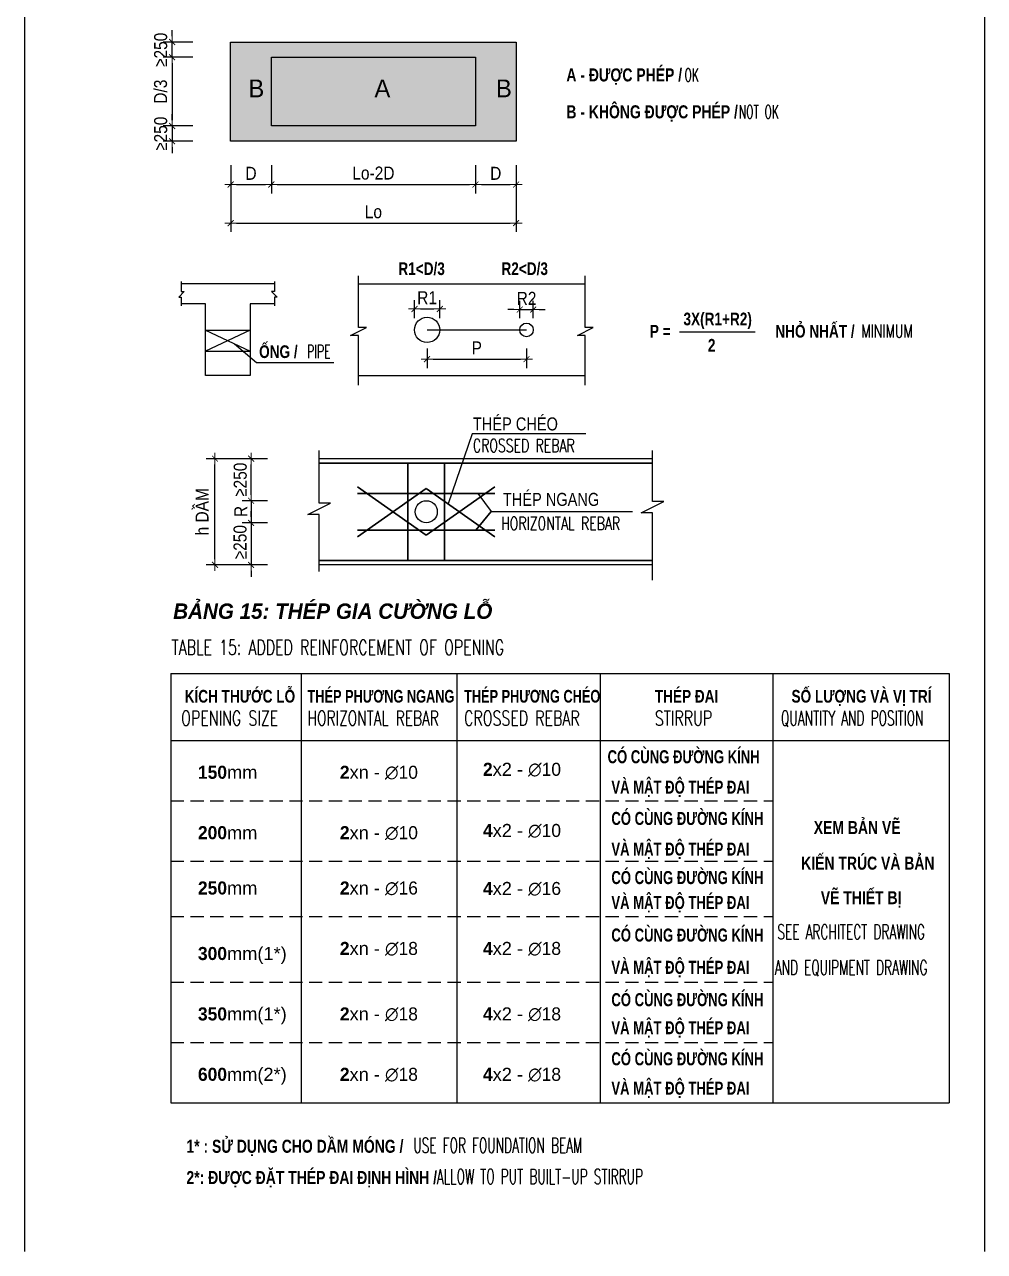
# Model space of a CAD drawing. Header units: millimetres. Extents: x 408913 to 1237273, y -191467 to -86666.
# Drawn here: x 682426 to 698617, y -186337 to -165635 of the extents above; entities that cross this region are included whole.
import ezdxf

# ---------------------------------------------------------------- set-up
doc = ezdxf.new("R2010")
doc.units = ezdxf.units.MM
doc.header["$LTSCALE"] = 35
doc.header["$PDMODE"] = 3
doc.linetypes.add('HIDDEN', pattern=[9.525, 6.35, -3.175])
for name, color, linetype in [('2', 2, 'Continuous'), ('3', 2, 'Continuous'), ('8', 8, 'Continuous'), ('9', 9, 'Continuous'), ('BAO', 3, 'Continuous'), ('STR.Dim_F-CL-B', 8, 'Continuous')]:
    doc.layers.add(name, color=color, linetype=linetype)
for name, color, linetype, lineweight in [('NDC_S_DIM', 1, 'Continuous', 9), ('NDC_S_ENG TEXT', 2, 'Continuous', 9), ('NDC_S_REBAR', 4, 'Continuous', 35), ('NDC_S_VN TEXT', 7, 'Continuous', 9)]:
    doc.layers.add(name, color=color, linetype=linetype, lineweight=lineweight)
doc.styles.add('AUDIT_D_180319155038-0', font='', dxfattribs={"width": 0.95})
doc.styles.add('AVANTH', font='')
doc.styles.add('NDC_ARIAL', font='arial.ttf', dxfattribs={"width": 0.85})
doc.styles.add('NDC_ROMANS', font='romans.shx', dxfattribs={"width": 0.8})
doc.styles.add('NDC_VIE TXT', font='arial.ttf', dxfattribs={"width": 0.8})
doc.styles.get('AUDIT_D_180319155038-0').set_extended_font_data('.VnAvantH')
doc.styles.get('AVANTH').set_extended_font_data('.VnAvantH', bold=True)
doc.dimstyles.new('NDC_1-100', dxfattribs={"dimscale": 100, "dimtxt": 2.2, "dimasz": 1, "dimexe": 1.5, "dimexo": 2, "dimgap": 0.8, "dimtad": 1, "dimdec": 0, "dimdsep": 46, "dimtxsty": 'NDC_ARIAL', "dimblk": 'DIMMARK', "dimcen": 49999.938995, "dimdle": 1.5, "dimclrd": 1, "dimclre": 1, "dimclrt": 3, "dimadec": 0, "dimazin": 0, "dimtfac": 1, "dimtdec": 0, "dimtix": 1, "dimtmove": 2, "dimatfit": 3, "dimfxl": 1, "dimarcsym": 0})

# ---------------------------------------------------------------- blocks, each defined once
blk = doc.blocks.new('DIMMARK')
at = {"layer": 'NDC_S_DIM', "color": 1}
blk.add_line((-1.5, 0), (1, 0), dxfattribs=at)
at = {"layer": 'NDC_S_DIM', "color": 2, "const_width": 0.15}
blk.add_lwpolyline([(-0.5, -0.5), (0.5, 0.5)], dxfattribs=at)
blk = doc.blocks.new('*D302')
at = {"layer": 'DEFPOINTS', "color": 0, "ltscale": 30, "transparency": 16777216}
for p in [(685903, -167805), (686589, -167805), (686589, -168335)]:
    blk.add_point(p, dxfattribs=at)
at = {"layer": 'NDC_S_DIM', "color": 1, "lineweight": -2, "ltscale": 30, "transparency": 16777216}
for p, q in [((685903, -168005), (685903, -168485)), ((686589, -168005), (686589, -168485)), ((686003, -168335), (686489, -168335))]:
    blk.add_line(p, q, dxfattribs=at)
at = {"layer": 'NDC_S_DIM', "color": 1, "lineweight": -2, "ltscale": 30, "transparency": 16777216, "xscale": 100, "yscale": 100, "zscale": 100, "rotation": 180}
blk.add_blockref('DIMMARK', (685903, -168335), dxfattribs=at)
at = {"layer": 'NDC_S_DIM', "color": 1, "lineweight": -2, "ltscale": 30, "transparency": 16777216, "xscale": 100, "yscale": 100, "zscale": 100}
blk.add_blockref('DIMMARK', (686589, -168335), dxfattribs=at)
at = {"layer": 'NDC_S_DIM', "color": 3, "ltscale": 30, "transparency": 16777216, "insert": (686246, -168145), "char_height": 220, "attachment_point": 5, "style": 'NDC_ARIAL'}
blk.add_mtext('D', dxfattribs=at)
blk = doc.blocks.new('*D303')
at = {"layer": 'DEFPOINTS', "color": 0, "ltscale": 30, "transparency": 16777216}
for p in [(690031, -167805), (690717, -167805), (690717, -168335)]:
    blk.add_point(p, dxfattribs=at)
at = {"layer": 'NDC_S_DIM', "color": 1, "lineweight": -2, "ltscale": 30, "transparency": 16777216}
for p, q in [((690031, -168005), (690031, -168485)), ((690717, -168005), (690717, -168485)), ((690131, -168335), (690617, -168335))]:
    blk.add_line(p, q, dxfattribs=at)
at = {"layer": 'NDC_S_DIM', "color": 1, "lineweight": -2, "ltscale": 30, "transparency": 16777216, "xscale": 100, "yscale": 100, "zscale": 100, "rotation": 180}
blk.add_blockref('DIMMARK', (690031, -168335), dxfattribs=at)
at = {"layer": 'NDC_S_DIM', "color": 1, "lineweight": -2, "ltscale": 30, "transparency": 16777216, "xscale": 100, "yscale": 100, "zscale": 100}
blk.add_blockref('DIMMARK', (690717, -168335), dxfattribs=at)
at = {"layer": 'NDC_S_DIM', "color": 3, "ltscale": 30, "transparency": 16777216, "insert": (690374, -168145), "char_height": 220, "attachment_point": 5, "style": 'NDC_ARIAL'}
blk.add_mtext('D', dxfattribs=at)
blk = doc.blocks.new('*D304')
at = {"layer": 'DEFPOINTS', "color": 0, "ltscale": 30, "transparency": 16777216}
for p in [(686589, -167805), (690031, -167805), (690031, -168335)]:
    blk.add_point(p, dxfattribs=at)
at = {"layer": 'NDC_S_DIM', "color": 1, "lineweight": -2, "ltscale": 30, "transparency": 16777216}
for p, q in [((686589, -168005), (686589, -168485)), ((690031, -168005), (690031, -168485)), ((686689, -168335), (689931, -168335))]:
    blk.add_line(p, q, dxfattribs=at)
at = {"layer": 'NDC_S_DIM', "color": 1, "lineweight": -2, "ltscale": 30, "transparency": 16777216, "xscale": 100, "yscale": 100, "zscale": 100, "rotation": 180}
blk.add_blockref('DIMMARK', (686589, -168335), dxfattribs=at)
at = {"layer": 'NDC_S_DIM', "color": 1, "lineweight": -2, "ltscale": 30, "transparency": 16777216, "xscale": 100, "yscale": 100, "zscale": 100}
blk.add_blockref('DIMMARK', (690031, -168335), dxfattribs=at)
at = {"layer": 'NDC_S_DIM', "color": 3, "ltscale": 30, "transparency": 16777216, "insert": (688310, -168142), "char_height": 220, "attachment_point": 5, "style": 'NDC_ARIAL'}
blk.add_mtext('Lo-2D', dxfattribs=at)
blk = doc.blocks.new('*D305')
at = {"layer": 'DEFPOINTS', "color": 0, "ltscale": 30, "transparency": 16777216}
for p in [(685903, -167805), (690717, -167805), (690717, -168985)]:
    blk.add_point(p, dxfattribs=at)
at = {"layer": 'NDC_S_DIM', "color": 1, "lineweight": -2, "ltscale": 30, "transparency": 16777216}
for p, q in [((685903, -168285), (685903, -169135)), ((690717, -168285), (690717, -169135)), ((686003, -168985), (690617, -168985))]:
    blk.add_line(p, q, dxfattribs=at)
at = {"layer": 'NDC_S_DIM', "color": 1, "lineweight": -2, "ltscale": 30, "transparency": 16777216, "xscale": 100, "yscale": 100, "zscale": 100, "rotation": 180}
blk.add_blockref('DIMMARK', (685903, -168985), dxfattribs=at)
at = {"layer": 'NDC_S_DIM', "color": 1, "lineweight": -2, "ltscale": 30, "transparency": 16777216, "xscale": 100, "yscale": 100, "zscale": 100}
blk.add_blockref('DIMMARK', (690717, -168985), dxfattribs=at)
at = {"layer": 'NDC_S_DIM', "color": 3, "ltscale": 30, "transparency": 16777216, "insert": (688310, -168794), "char_height": 220, "attachment_point": 5, "style": 'NDC_ARIAL'}
blk.add_mtext('Lo', dxfattribs=at)
blk = doc.blocks.new('*D306')
at = {"layer": 'DEFPOINTS', "color": 0, "ltscale": 30, "transparency": 16777216}
for p in [(685464, -166187), (684915, -167346), (685464, -167346)]:
    blk.add_point(p, dxfattribs=at)
at = {"layer": 'NDC_S_DIM', "color": 1, "lineweight": -2, "ltscale": 30, "transparency": 16777216}
for p, q in [((685264, -166187), (684765, -166187)), ((684915, -166287), (684915, -167246)), ((685264, -167346), (684765, -167346))]:
    blk.add_line(p, q, dxfattribs=at)
at = {"layer": 'NDC_S_DIM', "color": 1, "lineweight": -2, "ltscale": 30, "transparency": 16777216, "xscale": 100, "yscale": 100, "zscale": 100}
for p, rotation in [((684915, -166187), 90), ((684915, -167346), 270)]:
    blk.add_blockref('DIMMARK', p, dxfattribs=dict(at, rotation=rotation))
at = {"layer": 'NDC_S_DIM', "color": 3, "ltscale": 30, "transparency": 16777216, "insert": (684721, -166767), "char_height": 220, "attachment_point": 5, "rotation": 90, "style": 'NDC_ARIAL'}
blk.add_mtext('D/3', dxfattribs=at)
blk = doc.blocks.new('*D307')
at = {"layer": 'DEFPOINTS', "color": 0, "ltscale": 30, "transparency": 16777216}
for p in [(689216, -170902), (690893, -170902), (690893, -171281)]:
    blk.add_point(p, dxfattribs=at)
at = {"layer": 'NDC_S_DIM', "color": 1, "lineweight": -2, "ltscale": 30, "transparency": 16777216}
for p, q in [((689216, -171102), (689216, -171431)), ((690893, -171102), (690893, -171431)), ((689316, -171281), (690793, -171281))]:
    blk.add_line(p, q, dxfattribs=at)
at = {"layer": 'NDC_S_DIM', "color": 1, "lineweight": -2, "ltscale": 30, "transparency": 16777216, "xscale": 100, "yscale": 100, "zscale": 100, "rotation": 180}
blk.add_blockref('DIMMARK', (689216, -171281), dxfattribs=at)
at = {"layer": 'NDC_S_DIM', "color": 1, "lineweight": -2, "ltscale": 30, "transparency": 16777216, "xscale": 100, "yscale": 100, "zscale": 100}
blk.add_blockref('DIMMARK', (690893, -171281), dxfattribs=at)
at = {"layer": 'NDC_S_DIM', "color": 3, "ltscale": 30, "transparency": 16777216, "insert": (690054, -171091), "char_height": 220, "attachment_point": 5, "style": 'NDC_ARIAL'}
blk.add_mtext('P', dxfattribs=at)
blk = doc.blocks.new('*D308')
at = {"layer": 'DEFPOINTS', "color": 0, "ltscale": 30, "transparency": 16777216}
for p in [(689430, -170434), (689003, -170788), (689430, -170788)]:
    blk.add_point(p, dxfattribs=at)
at = {"layer": 'NDC_S_DIM', "color": 1, "lineweight": -2, "ltscale": 30, "transparency": 16777216}
for p, q in [((689003, -170588), (689003, -170284)), ((689430, -170588), (689430, -170284)), ((689103, -170434), (689330, -170434))]:
    blk.add_line(p, q, dxfattribs=at)
at = {"layer": 'NDC_S_DIM', "color": 1, "lineweight": -2, "ltscale": 30, "transparency": 16777216, "xscale": 100, "yscale": 100, "zscale": 100, "rotation": 180}
blk.add_blockref('DIMMARK', (689003, -170434), dxfattribs=at)
at = {"layer": 'NDC_S_DIM', "color": 1, "lineweight": -2, "ltscale": 30, "transparency": 16777216, "xscale": 100, "yscale": 100, "zscale": 100}
blk.add_blockref('DIMMARK', (689430, -170434), dxfattribs=at)
at = {"layer": 'NDC_S_DIM', "color": 3, "ltscale": 30, "transparency": 16777216, "insert": (689216, -170244), "char_height": 220, "attachment_point": 5, "style": 'NDC_ARIAL'}
blk.add_mtext('R1', dxfattribs=at)
blk = doc.blocks.new('*D309')
at = {"layer": 'DEFPOINTS', "color": 0, "ltscale": 30, "transparency": 16777216}
for p in [(691007, -170445), (690778, -170788), (691007, -170788)]:
    blk.add_point(p, dxfattribs=at)
at = {"layer": 'NDC_S_DIM', "color": 1, "lineweight": -2, "ltscale": 30, "transparency": 16777216}
for p, q in [((690778, -170588), (690778, -170295)), ((691007, -170588), (691007, -170295)), ((690678, -170445), (690578, -170445)), ((690778, -170445), (691007, -170445)), ((691107, -170445), (691207, -170445))]:
    blk.add_line(p, q, dxfattribs=at)
at = {"layer": 'NDC_S_DIM', "color": 1, "lineweight": -2, "ltscale": 30, "transparency": 16777216, "xscale": 100, "yscale": 100, "zscale": 100}
blk.add_blockref('DIMMARK', (690778, -170445), dxfattribs=at)
at = {"layer": 'NDC_S_DIM', "color": 1, "lineweight": -2, "ltscale": 30, "transparency": 16777216, "xscale": 100, "yscale": 100, "zscale": 100, "rotation": 180}
blk.add_blockref('DIMMARK', (691007, -170445), dxfattribs=at)
at = {"layer": 'NDC_S_DIM', "color": 3, "ltscale": 30, "transparency": 16777216, "insert": (690893, -170255), "char_height": 220, "attachment_point": 5, "style": 'NDC_ARIAL'}
blk.add_mtext('R2', dxfattribs=at)
blk = doc.blocks.new('*D310')
at = {"layer": 'DEFPOINTS', "color": 0, "ltscale": 30, "transparency": 16777216}
for p in [(685638, -172960), (686722, -172960), (686722, -174753)]:
    blk.add_point(p, dxfattribs=at)
at = {"layer": 'NDC_S_DIM', "color": 1, "lineweight": -2, "ltscale": 30, "transparency": 16777216}
for p, q in [((686338, -172960), (685488, -172960)), ((685638, -174653), (685638, -173060)), ((686338, -174753), (685488, -174753))]:
    blk.add_line(p, q, dxfattribs=at)
at = {"layer": 'NDC_S_DIM', "color": 1, "lineweight": -2, "ltscale": 30, "transparency": 16777216, "xscale": 100, "yscale": 100, "zscale": 100}
for p, rotation in [((685638, -172960), 90), ((685638, -174753), 270)]:
    blk.add_blockref('DIMMARK', p, dxfattribs=dict(at, rotation=rotation))
at = {"layer": 'NDC_S_DIM', "color": 3, "ltscale": 30, "transparency": 16777216, "insert": (685420, -173856), "char_height": 220, "attachment_point": 5, "rotation": 90, "style": 'NDC_ARIAL'}
blk.add_mtext('h DẦM', dxfattribs=at)
blk = doc.blocks.new('*D311')
at = {"layer": 'DEFPOINTS', "color": 0, "ltscale": 30, "transparency": 16777216}
for p in [(686722, -173670), (686247, -174043), (686722, -174043)]:
    blk.add_point(p, dxfattribs=at)
at = {"layer": 'NDC_S_DIM', "color": 1, "lineweight": -2, "ltscale": 30, "transparency": 16777216}
for p, q in [((686247, -173570), (686247, -173470)), ((686522, -173670), (686097, -173670)), ((686247, -173670), (686247, -174043)), ((686522, -174043), (686097, -174043)), ((686247, -174143), (686247, -174243))]:
    blk.add_line(p, q, dxfattribs=at)
at = {"layer": 'NDC_S_DIM', "color": 1, "lineweight": -2, "ltscale": 30, "transparency": 16777216, "xscale": 100, "yscale": 100, "zscale": 100}
for p, rotation in [((686247, -173670), 270), ((686247, -174043), 90)]:
    blk.add_blockref('DIMMARK', p, dxfattribs=dict(at, rotation=rotation))
at = {"layer": 'NDC_S_DIM', "color": 3, "ltscale": 30, "transparency": 16777216, "insert": (686074, -173851), "char_height": 220, "attachment_point": 5, "rotation": 90, "style": 'NDC_ARIAL'}
blk.add_mtext('R', dxfattribs=at)
blk = doc.blocks.new('*D312')
at = {"layer": 'DEFPOINTS', "color": 0, "ltscale": 30, "transparency": 16777216}
for p in [(686247, -172960), (686722, -172960), (686722, -173670)]:
    blk.add_point(p, dxfattribs=at)
at = {"layer": 'NDC_S_DIM', "color": 1, "lineweight": -2, "ltscale": 30, "transparency": 16777216}
for p, q in [((686522, -172960), (686097, -172960)), ((686247, -173570), (686247, -173060)), ((686522, -173670), (686097, -173670))]:
    blk.add_line(p, q, dxfattribs=at)
at = {"layer": 'NDC_S_DIM', "color": 1, "lineweight": -2, "ltscale": 30, "transparency": 16777216, "xscale": 100, "yscale": 100, "zscale": 100}
for p, rotation in [((686247, -172960), 90), ((686247, -173670), 270)]:
    blk.add_blockref('DIMMARK', p, dxfattribs=dict(at, rotation=rotation))
at = {"layer": 'NDC_S_DIM', "color": 3, "ltscale": 30, "transparency": 16777216, "insert": (686065, -173313), "char_height": 220, "attachment_point": 5, "rotation": 90, "style": 'NDC_ARIAL'}
blk.add_mtext('{\\fSymbol|b0|i0|c2|p18;³}250', dxfattribs=at)
blk = doc.blocks.new('*D313')
at = {"layer": 'DEFPOINTS', "color": 0, "ltscale": 30, "transparency": 16777216}
for p in [(684915, -165930), (685464, -165930), (685464, -166187)]:
    blk.add_point(p, dxfattribs=at)
at = {"layer": 'NDC_S_DIM', "color": 1, "lineweight": -2, "ltscale": 30, "transparency": 16777216}
for p, q in [((684915, -165830), (684915, -165730)), ((685264, -165930), (684765, -165930)), ((684915, -166187), (684915, -165930)), ((685264, -166187), (684765, -166187)), ((684915, -166287), (684915, -166387))]:
    blk.add_line(p, q, dxfattribs=at)
at = {"layer": 'NDC_S_DIM', "color": 1, "lineweight": -2, "ltscale": 30, "transparency": 16777216, "xscale": 100, "yscale": 100, "zscale": 100}
for p, rotation in [((684915, -165930), 270), ((684915, -166187), 90)]:
    blk.add_blockref('DIMMARK', p, dxfattribs=dict(at, rotation=rotation))
at = {"layer": 'NDC_S_DIM', "color": 3, "ltscale": 30, "transparency": 16777216, "insert": (684723, -166059), "char_height": 220, "attachment_point": 5, "rotation": 90, "style": 'NDC_ARIAL'}
blk.add_mtext('{\\fSymbol|b0|i0|c2|p18;³}250', dxfattribs=at)
blk = doc.blocks.new('*D335')
at = {"layer": 'DEFPOINTS', "color": 0, "ltscale": 30, "transparency": 16777216}
for p in [(686722, -174043), (686247, -174753), (686722, -174753)]:
    blk.add_point(p, dxfattribs=at)
at = {"layer": 'NDC_S_DIM', "color": 1, "lineweight": -2, "ltscale": 30, "transparency": 16777216}
for p, q in [((686247, -173943), (686247, -173843)), ((686522, -174043), (686097, -174043)), ((686247, -174043), (686247, -174753)), ((686522, -174753), (686097, -174753)), ((686247, -174853), (686247, -174953))]:
    blk.add_line(p, q, dxfattribs=at)
at = {"layer": 'NDC_S_DIM', "color": 1, "lineweight": -2, "ltscale": 30, "transparency": 16777216, "xscale": 100, "yscale": 100, "zscale": 100}
for p, rotation in [((686247, -174043), 270), ((686247, -174753), 90)]:
    blk.add_blockref('DIMMARK', p, dxfattribs=dict(at, rotation=rotation))
at = {"layer": 'NDC_S_DIM', "color": 3, "ltscale": 30, "transparency": 16777216, "insert": (686062, -174366), "char_height": 220, "attachment_point": 5, "rotation": 90, "style": 'NDC_ARIAL'}
blk.add_mtext('{\\fSymbol|b0|i0|c2|p18;³}250', dxfattribs=at)
blk = doc.blocks.new('*D336')
at = {"layer": 'DEFPOINTS', "color": 0, "ltscale": 30, "transparency": 16777216}
for p in [(685464, -167346), (684915, -167603), (685464, -167603)]:
    blk.add_point(p, dxfattribs=at)
at = {"layer": 'NDC_S_DIM', "color": 1, "lineweight": -2, "ltscale": 30, "transparency": 16777216}
for p, q in [((684915, -167246), (684915, -167146)), ((685264, -167346), (684765, -167346)), ((684915, -167346), (684915, -167603)), ((685264, -167603), (684765, -167603)), ((684915, -167703), (684915, -167803))]:
    blk.add_line(p, q, dxfattribs=at)
at = {"layer": 'NDC_S_DIM', "color": 1, "lineweight": -2, "ltscale": 30, "transparency": 16777216, "xscale": 100, "yscale": 100, "zscale": 100}
for p, rotation in [((684915, -167346), 270), ((684915, -167603), 90)]:
    blk.add_blockref('DIMMARK', p, dxfattribs=dict(at, rotation=rotation))
at = {"layer": 'NDC_S_DIM', "color": 3, "ltscale": 30, "transparency": 16777216, "insert": (684723, -167475), "char_height": 220, "attachment_point": 5, "rotation": 90, "style": 'NDC_ARIAL'}
blk.add_mtext('{\\fSymbol|b0|i0|c2|p18;³}250', dxfattribs=at)

msp = doc.modelspace()

# ---------------------------------------------------------------- hatches: boundary and pattern name
at = {"layer": '9'}
h = msp.add_hatch(dxfattribs=at)
h.set_pattern_fill('AR-CONC', color=256, scale=25.732025, style=0)
h.set_pattern_definition([(50, (375793.21, -175226.3), (184.56557, -16.147395), [19.29902, -212.2892]), (355, (375793.21, -175226.3), (-35.70353, 193.55427), [15.43921, -169.83136]), (100.4514, (375808.6, -175227.65), (148.86218, 177.40675), [16.40164, -180.41806]), (46.1842, (375793.21, -175174.84), (274.62273, -42.5914), [28.94853, -318.4338]), (96.6356, (375816.1, -175178.39), (240.50764, 250.66025), [24.60246, -270.62705]), (351.1842, (375793.2, -175174.84), (240.50744, 250.66044), [23.15882, -254.74704]), (21, (375818.94, -175187.7), (153.59627, -103.60199), [19.29902, -212.2892]), (326, (375818.94, -175187.7), (62.60996, 186.59579), [15.43921, -169.83136]), (71.4514, (375831.74, -175196.34), (216.20629, 82.99363), [16.40164, -180.41806]), (37.5, (375793.21, -175226.3), (3.128977, 85.660328), [0, -167.7728, 0, -172.404565, 0, -170.474663]), (7.5, (375793.21, -175226.3), (67.693118, 101.49012), [0, -98.296334, 0, -163.912997, 0, -64.973362]), (327.5, (375735.83, -175226.3), (137.36332, -5.803825), [0, -64.33006, 0, -200.709792, 0, -266.326455]), (317.5, (375710.1, -175226.3), (150.06561, 25.75904), [0, -83.62908, 0, -133.29189, 0, -189.13038])])
h.paths.add_polyline_path([(690717.3, -167603.3), (690717.3, -165930.2), (685902.5, -165930.2), (685902.5, -167603.3)])
h.paths.add_polyline_path([(688253, -166937.2), (688703.9, -166937.2), (688703.9, -166486.9), (688253, -166486.9)], flags=24)
h.paths.add_polyline_path([(690302.7, -166937.2), (690686.2, -166937.2), (690686.2, -166486.9), (690302.7, -166486.9)], flags=24)
h.paths.add_polyline_path([(686126.9, -166937.2), (686510.3, -166937.2), (686510.3, -166486.9), (686126.9, -166486.9)], flags=24)

# ---------------------------------------------------------------- linework, layer by layer
for centre, radius in [((689216.3, -170787.6), 213.3), ((690892.6, -170787.6), 114.8), ((689201.5, -173856.5), 186.4)]:
    msp.add_circle(centre, radius)
at = {"layer": '3', "linetype": 'ByBlock'}
msp.add_line((688059.4, -170012.3), (691885, -170012.3), dxfattribs=at)
at = {"layer": '3'}
for p, q in [((688340.3, -172960.1), (687395, -172960.1)), ((693016.5, -172960.1), (688340.3, -172960.1)), ((688340.3, -174752.8), (687395, -174752.8)), ((693016.5, -174752.8), (688340.3, -174752.8)), ((684892.8, -176582.7), (698021.3, -176582.7)), ((684892.8, -176582.7), (684892.8, -183831.1)), ((687092, -176582.7), (687092, -183831.1)), ((689724.4, -183831.1), (689724.4, -176582.7)), ((692138.4, -183831.1), (692138.4, -176582.7)), ((695052.3, -183831.1), (695052.3, -176582.7)), ((698021.3, -176582.7), (698021.3, -183831.1)), ((684892.8, -177715), (698021.3, -177715)), ((684892.8, -183831.1), (698021.3, -183831.1))]:
    msp.add_line(p, q, dxfattribs=at)
for points in [[(685902.5, -165930.2), (690717.3, -165930.2), (690717.3, -167603.3), (685902.5, -167603.3)], [(686588.7, -166187.5), (690031.1, -166187.5), (690031.1, -167346), (686588.7, -167346)]]:
    msp.add_lwpolyline(points, close=True, dxfattribs=at)
at = {"layer": '3', "linetype": 'ByBlock'}
msp.add_lwpolyline([(691885, -171562.8), (688059.4, -171562.8)], dxfattribs=at)
at = {"layer": '8'}
msp.add_line((689216.3, -170787.6), (690892.6, -170787.6), dxfattribs=at)
at = {"layer": '9', "linetype": 'ByBlock', "ltscale": 10}
for p, q in [((685478, -170793.1), (686232.8, -170793.1)), ((685478, -170793.1), (686232.8, -171145.6)), ((686232.8, -170793.1), (685478, -171145.6)), ((685478, -171145.6), (686232.8, -171145.6))]:
    msp.add_line(p, q, dxfattribs=at)
at = {"layer": '9'}
msp.add_line((693475.7, -170822.4), (694749.9, -170822.4), dxfattribs=at)
at = {"layer": '9', "color": 8, "linetype": 'HIDDEN'}
for p, q in [((684892.8, -178734.3), (695052.3, -178734.3)), ((684892.8, -179753.7), (695052.3, -179753.7)), ((684892.8, -180687.3), (695052.3, -180687.3)), ((684892.8, -181792.4), (695052.3, -181792.4)), ((684892.8, -182811.8), (695052.3, -182811.8))]:
    msp.add_line(p, q, dxfattribs=at)
at = {"layer": '9'}
for points in [[(688059.4, -171717), (688059.4, -170882.5), (687925.8, -170882.5), (688193, -170748.9), (688059.4, -170748.9), (688059.4, -169874.3)], [(691885, -171717), (691885, -170882.5), (691751.4, -170882.5), (692018.6, -170748.9), (691885, -170748.9), (691885, -169874.3)], [(687395, -174866.4), (687395, -173903.3), (687204.1, -173903.3), (687585.8, -173712.4), (687395, -173712.4), (687395, -172820.4)], [(693016.5, -175007.2), (693016.5, -173873), (692825.6, -173873), (693207.3, -173682.2), (693016.5, -173682.2), (693016.5, -172820.4)]]:
    msp.add_lwpolyline(points, dxfattribs=at)
at = {"layer": '9', "linetype": 'ByBlock', "ltscale": 10}
for points in [[(685070.5, -169970.5), (685070.5, -170139), (685116.9, -170139), (685026.5, -170237.2), (685070.5, -170237.2), (685070.5, -170382.2)], [(686640.3, -169970.5), (686640.3, -170139), (686594, -170139), (686684.3, -170237.2), (686640.3, -170237.2), (686640.3, -170382.2)], [(685969.4, -171022.6), (686336.9, -171339.4), (687643, -171339.4)], [(691891.9, -172538.2), (689974.2, -172538.2), (689570.6, -173723.1)], [(690071.7, -173547.7), (690294.4, -173853.2), (690040.8, -174165.2), (690294.4, -173853.2), (692681.5, -173853.2)]]:
    msp.add_lwpolyline(points, dxfattribs=at)
at = {"layer": 'BAO', "linetype": 'ByBlock'}
for p, q in [((685070.7, -170006.8), (686640.1, -170006.8)), ((685478, -170349.9), (685070.7, -170349.9))]:
    msp.add_line(p, q, dxfattribs=at)
for points in [[(685478, -171557.3), (685478, -170349.9)], [(686640.1, -170349.9), (686232.8, -170349.9), (686232.8, -171557.3)], [(686232.8, -171557.3), (685478, -171557.3)]]:
    msp.add_lwpolyline(points, dxfattribs=at)
at = {"layer": 'NDC_S_REBAR', "ltscale": 10}
for p, q in [((688892.7, -174675.6), (688892.7, -173037.3)), ((689510.2, -174675.6), (689510.2, -173037.3)), ((690359.4, -173547.7), (688043.5, -173547.7)), ((690359.4, -174165.2), (688043.5, -174165.2)), ((693016.5, -174675.6), (687395, -174675.6))]:
    msp.add_line(p, q, dxfattribs=at)
for points in [[(693016.5, -173037.3), (687395, -173037.3)], [(689201.5, -174249.8), (688043.5, -173434.5)], [(689201.5, -173463.2), (688043.5, -174278.4)], [(689201.5, -174249.8), (690359.4, -173434.5)], [(689201.5, -173463.2), (690359.4, -174278.4)]]:
    msp.add_lwpolyline(points, dxfattribs=at)
at = {"layer": 'STR.Dim_F-CL-B'}
for p, q in [((682425.9, -130337.2), (682425.9, -186337.2)), ((698617.3, -130337.2), (698617.3, -186337.2))]:
    msp.add_line(p, q, dxfattribs=at)

# ---------------------------------------------------------------- texts
at = {"layer": '2', "color": 0, "style": 'AVANTH'}
for s, height, width, p in [('kÝch th\xadíc lç', 214.434, 0.8, (685126.2, -177075.9)), ('thÐp ph\xad¬ng ngang', 214.434, 0.75, (687198.9, -177075.9)), ('thÐp ph\xad¬ng chÐo', 214.434, 0.75, (689839.6, -177075.9)), ('thÐp ®ai', 214.43, 0.8, (693057.1, -177075.9)), ('sè l\xadîng vµ vÞ trÝ', 214.434, 0.8, (695362.7, -177075.9))]:
    msp.add_text(s, height=height, dxfattribs=dict(at, width=width)).set_placement(p)
at = {"layer": '3', "style": 'AUDIT_D_180319155038-0'}
for s, p in [('b', (686201.9, -166862.2)), ('a', (688328, -166862.2)), ('b', (690377.8, -166862.2))]:
    msp.add_text(s, height=300.2, dxfattribs=at).set_placement(p)
at = {"layer": 'NDC_S_ENG TEXT', "style": 'NDC_ROMANS'}
for s, height, width, p in [('OK', 220, 0.6, (693559, -166594.5)), ('NOT OK', 220, 0.6, (694475, -167217.3)), ('MINIMUM', 220, 0.7, (696537.9, -170917)), ('PIPE', 220, 0.6, (687194.4, -171261.7)), ('CROSSED REBAR', 220, 0.7, (689988.5, -172848.1)), ('HORIZONTAL REBAR', 220, 0.7, (690465.2, -174163.1)), ('TABLE 15: ADDED REINFORCEMENT OF OPENING', 250, 0.7, (684904.4, -176267.8)), ('OPENING SIZE', 250, 0.7, (685068.5, -177463.7)), ('HORIZONTAL REBAR', 250, 0.68, (687198.9, -177463.7)), ('CROSSED REBAR', 250, 0.7, (689839.6, -177463.7)), ('STIRRUP', 250, 0.7, (693057.1, -177463.7)), ('QUANTITY AND POSITION', 250, 0.6, (695185.2, -177463.7)), ('SEE ARCHITECT DRAWING', 250, 0.6, (695124.4, -181070.4)), ('AND EQUIPMENT DRAWING', 250, 0.6, (695079.2, -181670.9)), ('USE FOR FOUNDATION BEAM', 250, 0.6, (688983.9, -184671.9)), ('ALLOW TO PUT BUILT-UP STIRRUP', 250, 0.6, (689378.8, -185199.4))]:
    msp.add_text(s, height=height, dxfattribs=dict(at, width=width)).set_placement(p)
at = {"layer": 'NDC_S_VN TEXT', "color": 0}
for s, height, style, width, p in [('a - ®\xadîc phÐp /', 220, 'AVANTH', 0.8, (691564.9, -166594.5)), ('b - kh«ng ®\xadîc phÐp /', 220, 'AVANTH', 0.8, (691564.9, -167217.3)), ('r1<d/3', 214.43, 'AVANTH', 0.8, (688731, -169861.5)), ('r2<d/3', 214.43, 'AVANTH', 0.8, (690470.3, -169861.5)), ('3x(r1+r2)', 214.43, 'AVANTH', 0.8, (693540.3, -170710)), ('p =', 214.43, 'AVANTH', 0.8, (692972.7, -170917)), ('nhá nhÊt /', 214.43, 'AVANTH', 0.8, (695089.9, -170917)), ('èng /', 214.43, 'AVANTH', 0.8, (686382.5, -171261.7)), ('2', 214.4, 'AVANTH', 0.8, (693952.2, -171153.5)), ('THÉP CHÉO', 220, 'NDC_VIE TXT', 0.8, (689988.5, -172483.8)), ('THÉP NGANG', 220, 'NDC_VIE TXT', 0.8, (690494.3, -173757.1)), ('cã cïng ®\xadêng kÝnh', 220, 'AVANTH', 0.75, (692260.2, -178099.5)), ('vµ mËt ®é thÐp ®ai', 220, 'AVANTH', 0.75, (692324.5, -178612.6)), ('cã cïng ®\xadêng kÝnh', 220, 'AVANTH', 0.75, (692324.5, -179140.3)), ('xem b¶n vÏ ', 220, 'AVANTH', 0.8, (695738, -179294.5)), ('vµ mËt ®é thÐp ®ai', 220, 'AVANTH', 0.75, (692324.5, -179657.3)), ('kiÕn tróc vµ b¶n ', 220, 'AVANTH', 0.8, (695526.1, -179895)), ('cã cïng ®\xadêng kÝnh', 220, 'AVANTH', 0.75, (692324.5, -180138.2)), ('vµ mËt ®é thÐp ®ai', 220, 'AVANTH', 0.75, (692324.5, -180559.1)), ('vÏ thiÕt bÞ', 220, 'AVANTH', 0.8, (695857.3, -180478.4)), ('cã cïng ®\xadêng kÝnh', 220, 'AVANTH', 0.75, (692324.5, -181107.8)), ('vµ mËt ®é thÐp ®ai', 220, 'AVANTH', 0.75, (692324.5, -181653.1)), ('cã cïng ®\xadêng kÝnh', 220, 'AVANTH', 0.75, (692324.5, -182198.8)), ('vµ mËt ®é thÐp ®ai', 220, 'AVANTH', 0.75, (692324.5, -182672.5)), ('cã cïng ®\xadêng kÝnh', 220, 'AVANTH', 0.75, (692324.5, -183196.2)), ('vµ mËt ®é thÐp ®ai', 220, 'AVANTH', 0.75, (692324.5, -183691.8)), ('1* : sö dông cho dÇm mãng /', 220, 'AVANTH', 0.8, (685156.6, -184671.9)), ('2*: ®\xadîc ®Æt thÐp ®ai ®Þnh h×nh /', 220, 'AVANTH', 0.8, (685156.6, -185199.4))]:
    msp.add_text(s, height=height, dxfattribs=dict(at, style=style, width=width)).set_placement(p)
at = {"layer": 'NDC_S_VN TEXT', "color": 0, "attachment_point": 1, "style": 'AVANTH'}
for s, insert, char_height, width in [('{\\f.VnAvantH|b1|i1|c0|p34;B¶NG 15: thÐp gia c\xadêng lç}', (684933.5, -175402.8), 260, 12389.512), ('150{\\f.VnArial|b0|i0|c0|p34;mm\\H0.9583x; \\fSymbol|b0|i0|c2|p18;      }', (685350.3, -178141.5), 220, 6876.408), ('2{\\f.VnArial|b0|i0|c0|p34;xn - \\fSymbol|b0|i0|c2|p18;Æ10\\fMS Shell Dlg|b0|i0|c0|p0;\\H0.7083x;\\P\\fSymbol|b0|i0|c2|p18;\\H1.353x;      }', (687744.7, -178141.5), 220, 6876.408), ('2{\\f.VnArial|b0|i0|c0|p34;x2 - \\fSymbol|b0|i0|c2|p18;Æ10\\H0.9583x;      }', (690158.6, -178091.7), 220, 6876.408), ('200{\\f.VnArial|b0|i0|c0|p34;mm\\H0.9583x; \\fSymbol|b0|i0|c2|p18;      }', (685350.3, -179160.9), 220, 6876.408), ('2{\\f.VnArial|b0|i0|c0|p34;xn - \\fSymbol|b0|i0|c2|p18;Æ10\\fMS Shell Dlg|b0|i0|c0|p0;\\H0.7083x;\\P\\fSymbol|b0|i0|c2|p18;\\H1.353x;      }', (687744.7, -179160.9), 220, 6876.408), ('4{\\f.VnArial|b0|i0|c0|p34;x2 - \\fSymbol|b0|i0|c2|p18;Æ10\\H0.9583x;    }', (690158.6, -179123.5), 220, 6876.408), ('250{\\f.VnArial|b0|i0|c0|p34;mm\\H0.9583x; \\fSymbol|b0|i0|c2|p18;      }', (685350.3, -180094.5), 220, 6876.408), ('2{\\f.VnArial|b0|i0|c0|p34;xn - \\fSymbol|b0|i0|c2|p18;Æ16\\H0.9583x;      }', (687744.7, -180094.5), 220, 6876.408), ('4{\\f.VnArial|b0|i0|c0|p34;x2 - \\fSymbol|b0|i0|c2|p18;Æ16\\H0.9583x;      }', (690158.6, -180102.2), 220, 6876.408), ('2{\\f.VnArial|b0|i0|c0|p34;xn - \\fSymbol|b0|i0|c2|p18;Æ18\\fMS Shell Dlg|b0|i0|c0|p0;\\H0.7083x;\\P\\fSymbol|b0|i0|c2|p18;\\H1.353x;      }', (687744.7, -181113.8), 220, 6876.408), ('4{\\f.VnArial|b0|i0|c0|p34;x2 - \\fSymbol|b0|i0|c2|p18;Æ18\\fMS Shell Dlg|b0|i0|c0|p0;\\H0.7083x;\\P\\fSymbol|b0|i0|c2|p18;\\H1.353x;      }', (690158.6, -181113.8), 220, 6876.408), ('300{\\f.VnArial|b0|i0|c0|p34;mm(1*)\\H0.9583x; \\fSymbol|b0|i0|c2|p18;      }', (685350.3, -181199.6), 220, 6876.408), ('350{\\f.VnArial|b0|i0|c0|p34;mm(1*)\\H0.9583x; \\fSymbol|b0|i0|c2|p18;      }', (685350.3, -182219), 220, 6876.408), ('2{\\f.VnArial|b0|i0|c0|p34;xn - \\fSymbol|b0|i0|c2|p18;Æ18\\fMS Shell Dlg|b0|i0|c0|p0;\\H0.7083x;\\P\\fSymbol|b0|i0|c2|p18;\\H1.353x;      }', (687744.7, -182219), 220, 6876.408), ('4{\\f.VnArial|b0|i0|c0|p34;x2 - \\fSymbol|b0|i0|c2|p18;Æ18\\fMS Shell Dlg|b0|i0|c0|p0;\\H0.7083x;\\P\\fSymbol|b0|i0|c2|p18;\\H1.353x;      }', (690158.6, -182219), 220, 6876.408), ('600{\\f.VnArial|b0|i0|c0|p34;mm(2*)\\H0.9583x; \\fSymbol|b0|i0|c2|p18;      }', (685350.3, -183238.3), 220, 6876.408), ('2{\\f.VnArial|b0|i0|c0|p34;xn - \\fSymbol|b0|i0|c2|p18;Æ18\\fMS Shell Dlg|b0|i0|c0|p0;\\H0.7083x;\\P\\fSymbol|b0|i0|c2|p18;\\H1.353x;      }', (687744.7, -183238.3), 220, 6876.408), ('4{\\f.VnArial|b0|i0|c0|p34;x2 - \\fSymbol|b0|i0|c2|p18;Æ18\\fMS Shell Dlg|b0|i0|c0|p0;\\H0.7083x;\\P\\fSymbol|b0|i0|c2|p18;\\H1.353x;      }', (690158.6, -183238.3), 220, 6876.408)]:
    msp.add_mtext(s, dxfattribs=dict(at, insert=insert, char_height=char_height, width=width))

# ---------------------------------------------------------------- dimensions: what is measured, and where the dimension line sits
at = {"layer": 'NDC_S_DIM', "ltscale": 30}
for base, p1, p2, angle, text, picture, middle in [((684915.3, -165930.2), (685464, -166187.5), (685464, -165930.2), 270, '{\\fSymbol|b0|i0|c2|p18;³}250', '*D313', (684722.9, -166058.8)), ((684915.3, -167346), (685464, -166187.5), (685464, -167346), 90, 'D/3', '*D306', (684721.4, -166766.7)), ((684915.3, -167603.3), (685464, -167346), (685464, -167603.3), 90, '{\\fSymbol|b0|i0|c2|p18;³}250', '*D336', (684722.9, -167474.7)), ((685637.8, -172960.1), (686721.8, -174752.8), (686721.8, -172960.1), 90, 'h DẦM', '*D310', (685420, -173856.5))]:
    dim = msp.add_linear_dim(base=base, p1=p1, p2=p2, angle=angle, text=text, dimstyle='NDC_1-100', override={"dimfxl": 7, "dimfxlon": 1, "dimarcsym": 1}, dxfattribs=at)
    dim.commit()
    dim.dimension.update_dxf_attribs({"geometry": picture, "text_midpoint": middle})
for base, p1, p2, text, picture, middle in [((686588.7, -168334.7), (685902.5, -167804.7), (686588.7, -167804.7), 'D', '*D302', (686245.6, -168144.7)), ((690717.3, -168985.4), (685902.5, -167804.7), (690717.3, -167804.7), 'Lo', '*D305', (688309.9, -168793.6)), ((690031.1, -168334.7), (686588.7, -167804.7), (690031.1, -167804.7), 'Lo-2D', '*D304', (688309.9, -168142.4)), ((690717.3, -168334.7), (690031.1, -167804.7), (690717.3, -167804.7), 'D', '*D303', (690374.2, -168144.7)), ((689429.6, -170434), (689003, -170787.6), (689429.6, -170787.6), 'R1', '*D308', (689216.3, -170243.6)), ((691007.4, -170445.4), (690777.8, -170787.6), (691007.4, -170787.6), 'R2', '*D309', (690892.6, -170254.9)), ((690892.6, -171281.3), (689216.3, -170902.4), (690892.6, -170902.4), 'P', '*D307', (690054.5, -171091.3))]:
    dim = msp.add_linear_dim(base=base, p1=p1, p2=p2, text=text, dimstyle='NDC_1-100', override={"dimfxl": 7, "dimfxlon": 1, "dimarcsym": 1}, dxfattribs=at)
    dim.commit()
    dim.dimension.update_dxf_attribs({"geometry": picture, "text_midpoint": middle})
for base, p1, p2, angle, text, picture, middle in [((686247.2, -172960.1), (686721.8, -173670.1), (686721.8, -172960.1), 90, '{\\fSymbol|b0|i0|c2|p18;³}250', '*D312', (686065, -173312.5)), ((686247.2, -174042.8), (686721.8, -173670.1), (686721.8, -174042.8), 90, 'R', '*D311', (686074, -173850.8)), ((686247.2, -174752.8), (686721.8, -174042.8), (686721.8, -174752.8), 270, '{\\fSymbol|b0|i0|c2|p18;³}250', '*D335', (686061.7, -174365.5))]:
    dim = msp.add_linear_dim(base=base, p1=p1, p2=p2, angle=angle, text=text, dimstyle='NDC_1-100', override={"dimfxl": 7, "dimfxlon": 1, "dimarcsym": 1}, dxfattribs=at)
    dim.commit()
    dim.dimension.update_dxf_attribs({"geometry": picture, "text_midpoint": middle, "dimtype": 160})

doc.saveas('drawing.dxf')
